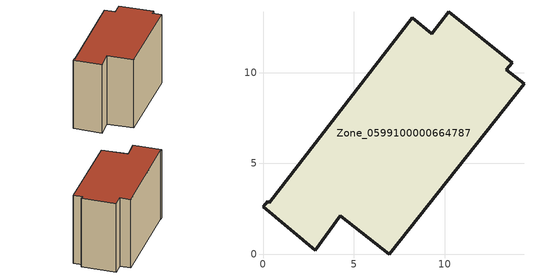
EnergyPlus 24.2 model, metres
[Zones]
Zone_0599100000664787
 floor ground (C_G): 9.3,12.14 10.22,13.34 13.73,10.55 13.39,10.16 14.37,9.37 6.96,0 4.25,2.11 2.88,0.22 0,2.6 0.25,2.92 0.33,2.82 8.22,13.03 z3.28
 wall outside (C_F): 0.25,2.92 0,2.6 2.88,0.22 4.25,2.11 6.96,0 14.37,9.37 13.39,10.16 13.73,10.55 10.22,13.34 9.3,12.14 8.22,13.03 0.33,2.82 0.25,2.92 z3.28:12.87
 roof outside (C_R): 8.22,13.03 0.33,2.82 0.25,2.92 0,2.6 2.88,0.22 4.25,2.11 6.96,0 14.37,9.37 13.39,10.16 13.73,10.55 10.22,13.34 9.3,12.14 z12.87
[BUILDING]
Pand.0599100000664787: North Axis=0; Terrain=City; Loads Convergence Tolerance Value=0.04; Temperature Convergence Tolerance Value=0.4; Solar Distribution=FullExterior; Maximum Number of Warmup Days=25; Minimum Number of Warmup Days=1
[Site:Location]
Rotterdam.The.Hague.AP_ZH_NLD Design_Conditions: Latitude=51.96; Longitude=4.45; Time Zone=1; Elevation=-4.5
[SITE:GROUNDTEMPERATURE:BUILDINGSURFACE]
18, 18, 18, 18, 18, 18, 18, 18, 18, 18, 18, 18
[MATERIAL] Thermal Absorptance=0.9; Solar Absorptance=0.7; Visible Absorptance=0.7
Name | Roughness | Thickness | Conductivity | Density | Specific Heat
G.TC.1946 | MediumSmooth | 0.15 | 1 | 540 | 1210
F.TC.1946 | Rough | 0.3 | 0.857143 | 1920 | 840
R.TC.1946 | MediumRough | 0.2 | 0.909091 | 1500 | 1000
[CONSTRUCTION]
C_G: G.TC.1946
C_F: F.TC.1946
C_R: R.TC.1946
[ZONE]
Zone_0599100000664787: Type=1; Multiplier=1; Ceiling Height=Autocalculate; Volume=Autocalculate; Floor Area=autocalculate; Part of Total Floor Area=Yes
[ZONEINFILTRATION:DESIGNFLOWRATE]
Infil_Zone_0599100000664787: Zone or ZoneList or Space or SpaceList=Zone_0599100000664787; Schedule=AlwaysOn; Design Flow Rate Calculation Method=Flow/Area; Flow Rate per Floor Area=0.003; Constant Term Coefficient=1; Temperature Term Coefficient=0; Velocity Term Coefficient=0; Velocity Squared Term Coefficient=0
[HVACTEMPLATE:ZONE:IDEALLOADSAIRSYSTEM]
Zone_0599100000664787: Maximum Heating Supply Air Temperature=50; Minimum Cooling Supply Air Temperature=13; Maximum Heating Supply Air Humidity Ratio=0.0156; Minimum Cooling Supply Air Humidity Ratio=0.0077; Heating Limit=NoLimit; Cooling Limit=NoLimit; Dehumidification Control Type=ConstantSensibleHeatRatio; Cooling Sensible Heat Ratio=0.7; Dehumidification Setpoint=60; Humidification Control Type=None; Humidification Setpoint=30; Outdoor Air Method=None; Outdoor Air Flow Rate per Person=0.00944; Outdoor Air Flow Rate per Zone Floor Area=0; Outdoor Air Flow Rate per Zone=0; Demand Controlled Ventilation Type=None; Outdoor Air Economizer Type=NoEconomizer; Heat Recovery Type=None; Sensible Heat Recovery Effectiveness=0.7; Latent Heat Recovery Effectiveness=0.65
[ZONECONTROL:THERMOSTAT]
ThermostatControl_Zone_0599100000664787: Zone or ZoneList=Zone_0599100000664787; Control Type Schedule=DualSetpointControlType; Control 1=Thermostat_Zone_0599100000664787; Temperature Difference Between Cutout And Setpoint=0
[THERMOSTATSETPOINT:DUALSETPOINT]
Thermostat_Zone_0599100000664787: Heating Setpoint Temperature Schedule=HeatingSetpoint_Zone_0599100000664787; Cooling Setpoint Temperature Schedule=CoolingSetpoint_Zone_0599100000664787
[SCHEDULE:COMPACT]
HeatingSetpoint_Zone_0599100000664787: Through: 12/31, For: AllDays, Until: 24:00, 21
CoolingSetpoint_Zone_0599100000664787: Through: 12/31, For: AllDays, Until: 24:00, 24
DualSetpointControlType: Through: 12/31, For: AllDays, Until: 24:00, 4
AlwaysOn: Through: 12/31, For: AllDays, Until: 24:00, 1
